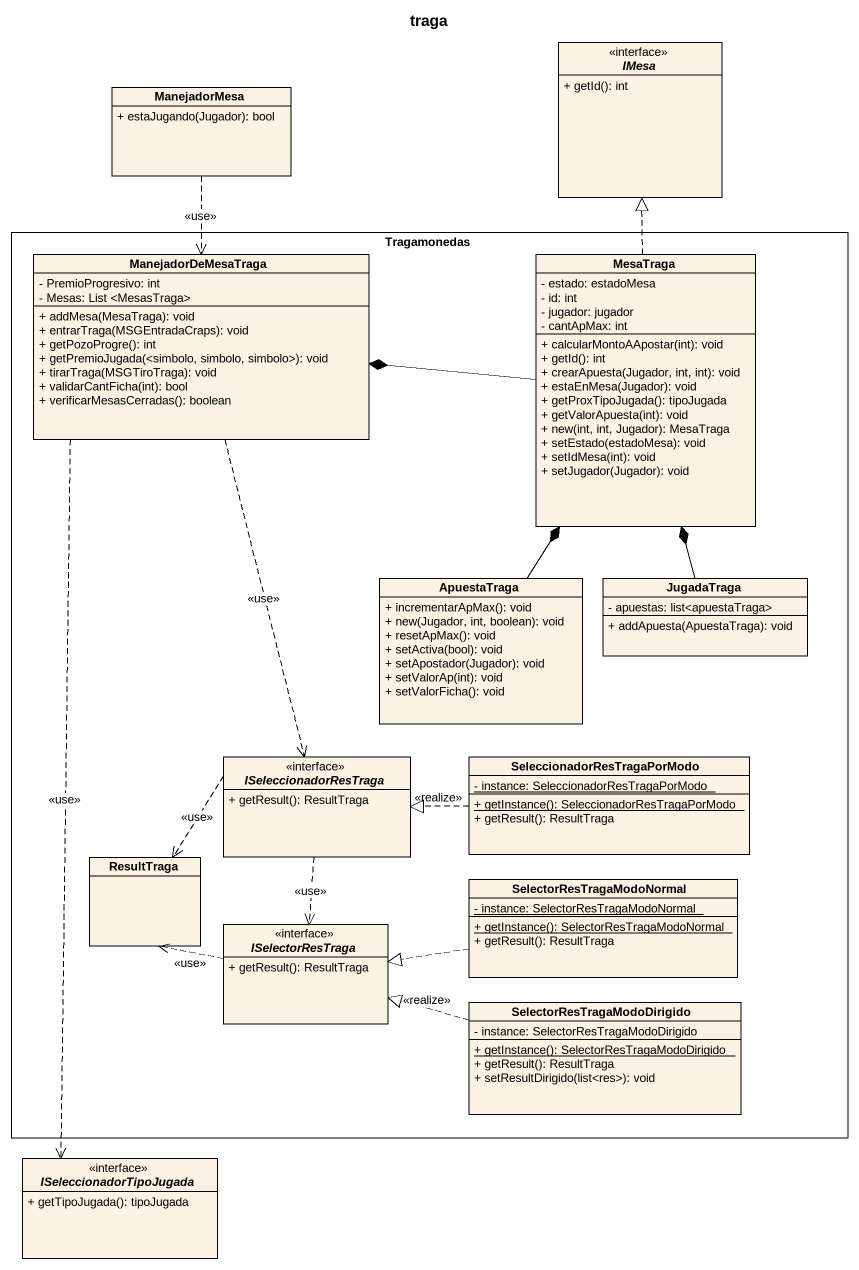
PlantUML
@startuml
title traga
hide circle
hide empty members
skinparam classAttributeIconSize 0
interface IMesa <<interface>> {
  + getId(): int
}
class ManejadorMesa {
  + estaJugando(Jugador): bool
}
rectangle Tragamonedas {
  class ManejadorDeMesaTraga {
    - PremioProgresivo: int
    - Mesas: List <MesasTraga>
    + addMesa(MesaTraga): void
    + entrarTraga(MSGEntradaCraps): void
    + getPozoProgre(): int
    + getPremioJugada(<simbolo, simbolo, simbolo>): void
    + tirarTraga(MSGTiroTraga): void
    + validarCantFicha(int): bool
    + verificarMesasCerradas(): boolean
  }
  class MesaTraga {
    - estado: estadoMesa
    - id: int
    - jugador: jugador
    - cantApMax: int
    + calcularMontoAApostar(int): void
    + getId(): int
    + crearApuesta(Jugador, int, int): void
    + estaEnMesa(Jugador): void
    + getProxTipoJugada(): tipoJugada
    + getValorApuesta(int): void
    + new(int, int, Jugador): MesaTraga
    + setEstado(estadoMesa): void
    + setIdMesa(int): void
    + setJugador(Jugador): void
  }
  class ApuestaTraga {
    + incrementarApMax(): void
    + new(Jugador, int, boolean): void
    + resetApMax(): void
    + setActiva(bool): void
    + setApostador(Jugador): void
    + setValorAp(int): void
    + setValorFicha(): void
  }
  class JugadaTraga {
    - apuestas: list<apuestaTraga>
    + addApuesta(ApuestaTraga): void
  }
  interface ISeleccionadorResTraga <<interface>> {
    + getResult(): ResultTraga
  }
  class SeleccionadorResTragaPorModo {
    {static} - instance: SeleccionadorResTragaPorModo
    {static} + getInstance(): SeleccionadorResTragaPorModo
    + getResult(): ResultTraga
  }
  class ResultTraga
  class SelectorResTragaModoNormal {
    {static} - instance: SelectorResTragaModoNormal
    {static} + getInstance(): SelectorResTragaModoNormal
    + getResult(): ResultTraga
  }
  interface ISelectorResTraga <<interface>> {
    + getResult(): ResultTraga
  }
  class SelectorResTragaModoDirigido {
    - instance: SelectorResTragaModoDirigido
    {static} + getInstance(): SelectorResTragaModoDirigido
    + getResult(): ResultTraga
    + setResultDirigido(list<res>): void
  }
}
interface ISeleccionadorTipoJugada <<interface>> {
  + getTipoJugada(): tipoJugada
}
ManejadorMesa ..> ManejadorDeMesaTraga : <<use>>
ManejadorDeMesaTraga ..> ISeleccionadorResTraga : <<use>>
ManejadorDeMesaTraga ..> ISeleccionadorTipoJugada : <<use>>
MesaTraga .up.|> IMesa
MesaTraga -left-* ManejadorDeMesaTraga
ApuestaTraga -up-* MesaTraga
JugadaTraga -up-* MesaTraga
ISeleccionadorResTraga .left.> ResultTraga : <<use>>
ISeleccionadorResTraga ..> ISelectorResTraga : <<use>>
SeleccionadorResTragaPorModo .left.|> ISeleccionadorResTraga : <<realize>>
SelectorResTragaModoNormal .left.|> ISelectorResTraga
ISelectorResTraga .left.> ResultTraga : <<use>>
SelectorResTragaModoDirigido .left.|> ISelectorResTraga : <<realize>>
@enduml
